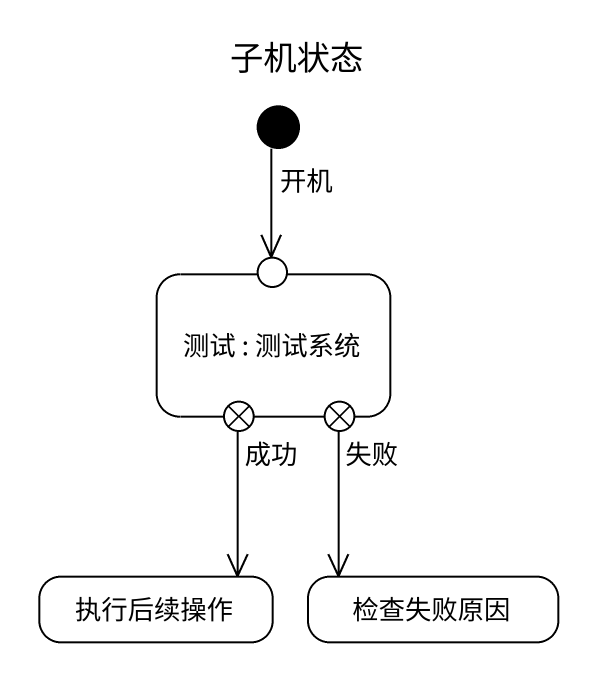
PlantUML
@startuml
title 子机状态
hide empty description
state entry1 <<choice>>
state "测试 : 测试系统" as 测试
state 成功 <<choice>>
state 失败 <<choice>>
state 执行后续操作
state 检查失败原因
[*] --> entry1 : 开机
成功 --> 执行后续操作
失败 --> 检查失败原因
@enduml
